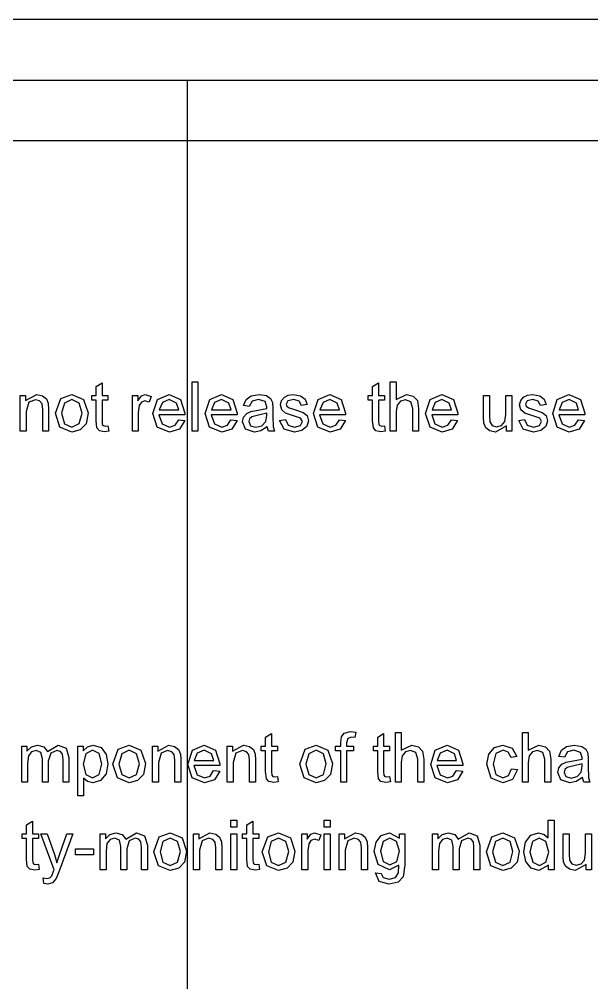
# Model space of a CAD drawing. Extents: x 22 to 299, y 7 to 289.
# Drawn here: x 105.16 to 128.48, y 239.73 to 279 of the extents above; entities that cross this region are included whole.
import ezdxf

# ---------------------------------------------------------------- set-up
doc = ezdxf.new("R2010")
doc.units = 0

msp = doc.modelspace()

# ---------------------------------------------------------------- linework, layer by layer
at = {"layer": '1'}
for p, q in [((201.999757, 276.499204), (21.999879, 276.499204)), ((22, 274.061), (201.999878, 274.061))]:
    msp.add_line(p, q, dxfattribs=at)
at = {"layer": 'Layer 1'}
for p, q in [((22, 279), (201.999878, 279)), ((112, 276.5), (112, 15.430556)), ((108.295015, 264.034899), (108.534283, 264.183726)), ((108.295015, 263.672475), (108.295015, 264.034899)), ((108.534283, 264.183726), (108.534283, 263.672475)), ((112.201343, 262.209), (112.201343, 264.229202)), ((112.201343, 264.229202), (112.441947, 264.229202)), ((112.441947, 264.229202), (112.441947, 262.209)), ((119.554567, 264.034899), (119.793834, 264.183726)), ((119.554567, 263.672475), (119.554567, 264.034899)), ((119.793834, 264.183726), (119.793834, 263.672475)), ((120.271505, 262.209), (120.271505, 264.229202)), ((120.271505, 264.229202), (120.512109, 264.229202)), ((120.512109, 264.229202), (120.512109, 263.504354)), ((105.20677, 262.209), (105.20677, 263.672475)), ((105.20677, 263.672475), (105.423315, 263.672475)), ((105.423315, 263.464391), (105.875117, 263.705548)), ((105.423315, 263.672475), (105.423315, 263.464391)), ((105.824317, 263.490574), (105.558312, 263.389977)), ((105.991402, 263.445099), (105.824317, 263.490574)), ((105.875117, 263.705548), (106.110376, 263.657316)), ((106.110376, 263.657316), (106.272114, 263.533293)), ((106.272114, 263.533293), (106.34697, 263.350014)), ((106.639288, 262.940737), (106.858507, 263.542939)), ((106.858507, 263.542939), (107.304964, 263.705548)), ((107.304964, 263.50022), (107.005545, 263.361039)), ((107.304964, 263.705548), (107.783499, 263.50711)), ((107.601709, 263.359661), (107.304964, 263.50022)), ((107.783499, 263.50711), (107.9693, 262.961408)), ((108.11857, 263.47955), (108.11857, 263.672475)), ((108.11857, 263.672475), (108.295015, 263.672475)), ((108.295015, 263.47955), (108.11857, 263.47955)), ((108.295015, 262.637569), (108.295015, 263.47955)), ((108.534283, 263.672475), (108.776224, 263.672475)), ((108.776224, 263.47955), (108.534283, 263.47955)), ((108.534283, 263.47955), (108.534283, 262.623789)), ((108.776224, 263.672475), (108.776224, 263.47955)), ((109.770328, 262.209), (109.770328, 263.672475)), ((109.770328, 263.672475), (109.986874, 263.672475)), ((109.986874, 263.672475), (109.986874, 263.450611)), ((109.986874, 263.450611), (110.139256, 263.655938)), ((110.139256, 263.655938), (110.294315, 263.705548)), ((110.294315, 263.705548), (110.541601, 263.625622)), ((110.541601, 263.625622), (110.458727, 263.39549)), ((110.60441, 262.928335), (110.788873, 263.501598)), ((110.788873, 263.501598), (111.267408, 263.705548)), ((111.270082, 263.501598), (110.990715, 263.387221)), ((111.267408, 263.705548), (111.73258, 263.505733)), ((111.568165, 263.358283), (111.270082, 263.501598)), ((111.73258, 263.505733), (111.913032, 262.943494)), ((112.734216, 262.928335), (112.91868, 263.501598)), ((112.91868, 263.501598), (113.397218, 263.705548)), ((113.399889, 263.501598), (113.120521, 263.387221)), ((113.397218, 263.705548), (113.862386, 263.505733)), ((113.697971, 263.358283), (113.399889, 263.501598)), ((113.862386, 263.505733), (114.042839, 262.943494)), ((114.296475, 263.25493), (114.402072, 263.505732)), ((114.402072, 263.505732), (114.614606, 263.653182)), ((114.614606, 263.653182), (114.936751, 263.705548)), ((114.901996, 263.50022), (114.650698, 263.438209)), ((115.176019, 263.41616), (114.901996, 263.50022)), ((114.936751, 263.705548), (115.23216, 263.66145)), ((115.23216, 263.66145), (115.399245, 263.549829)), ((115.399245, 263.549829), (115.474101, 263.381709)), ((115.845219, 263.464391), (115.964186, 263.603573)), ((115.964186, 263.603573), (116.116568, 263.675231)), ((116.342469, 263.501598), (116.105875, 263.445099)), ((116.116568, 263.675231), (116.325094, 263.705548)), ((116.325094, 263.705548), (116.617829, 263.655938)), ((116.559014, 263.438208), (116.342469, 263.501598)), ((116.617829, 263.655938), (116.804966, 263.520891)), ((116.804966, 263.520891), (116.887841, 263.294893)), ((117.147164, 262.928335), (117.331627, 263.501599)), ((117.331627, 263.501599), (117.810162, 263.705548)), ((117.812836, 263.501598), (117.533465, 263.387221)), ((117.810162, 263.705548), (118.27533, 263.505733)), ((118.110919, 263.358283), (117.812836, 263.501598)), ((118.27533, 263.505733), (118.455786, 262.943494)), ((119.378122, 263.47955), (119.378122, 263.672475)), ((119.378122, 263.672475), (119.554567, 263.672475)), ((119.554567, 263.47955), (119.378122, 263.47955)), ((119.554567, 262.63757), (119.554567, 263.47955)), ((119.793834, 263.672475), (120.035776, 263.672475)), ((120.035776, 263.47955), (119.793834, 263.47955)), ((119.793834, 263.47955), (119.793834, 262.623789)), ((120.035776, 263.672475), (120.035776, 263.47955)), ((120.512109, 263.504354), (120.937177, 263.705548)), ((120.887722, 263.491952), (120.68588, 263.434075)), ((121.108274, 263.406514), (120.887722, 263.491952)), ((120.937177, 263.705548), (121.211201, 263.64078)), ((121.211201, 263.64078), (121.376949, 263.464391)), ((121.713386, 262.928335), (121.897849, 263.501598)), ((121.897849, 263.501598), (122.376388, 263.705548)), ((122.379058, 263.501598), (122.099691, 263.387221)), ((122.376388, 263.705548), (122.841556, 263.505733)), ((122.677141, 263.358283), (122.379058, 263.501598)), ((122.841556, 263.505733), (123.022008, 262.943494)), ((124.071347, 262.765727), (124.071347, 263.672475)), ((124.071347, 263.672475), (124.311952, 263.672475)), ((124.311952, 263.672475), (124.311952, 262.860811)), ((124.981642, 262.888372), (124.981642, 263.672475)), ((124.981642, 263.672475), (125.222247, 263.672475)), ((125.222247, 263.672475), (125.222247, 262.209)), ((125.585406, 263.464391), (125.704373, 263.603573)), ((125.704373, 263.603573), (125.856755, 263.675231)), ((126.082656, 263.501598), (125.846062, 263.445099)), ((125.856755, 263.675231), (126.065278, 263.705548)), ((126.065278, 263.705548), (126.358016, 263.655938)), ((126.299201, 263.438208), (126.082656, 263.501598)), ((126.358016, 263.655938), (126.545154, 263.520891)), ((126.545154, 263.520891), (126.628028, 263.294893)), ((126.887347, 262.928335), (127.071811, 263.501599)), ((127.071811, 263.501599), (127.550349, 263.705548)), ((127.553023, 263.501598), (127.273652, 263.387221)), ((127.550349, 263.705548), (128.015517, 263.505733)), ((127.851106, 263.358283), (127.553023, 263.501598)), ((128.015517, 263.505733), (128.19597, 262.943494)), ((105.558312, 263.389977), (105.447367, 263.008261)), ((106.091655, 263.32521), (105.991402, 263.445099)), ((106.119736, 263.099212), (106.091655, 263.32521)), ((106.119736, 262.209), (106.119736, 263.099212)), ((106.34697, 263.350014), (106.36034, 263.108858)), ((106.36034, 263.108858), (106.36034, 262.209)), ((107.005545, 263.361039), (106.886578, 262.940737)), ((107.72201, 262.949006), (107.601709, 263.359661)), ((110.051037, 263.264576), (110.010933, 262.975188)), ((110.140593, 263.399624), (110.051037, 263.264576)), ((110.282282, 263.449233), (110.140593, 263.399624)), ((110.458727, 263.39549), (110.282282, 263.449233)), ((110.990715, 263.387221), (110.8664, 263.081297)), ((110.8664, 263.081297), (111.659061, 263.081297)), ((110.8664, 263.081297), (110.8664, 263.081297)), ((111.659061, 263.081297), (111.568165, 263.358283)), ((113.120521, 263.387221), (112.99621, 263.081297)), ((112.99621, 263.081297), (113.788868, 263.081297)), ((112.99621, 263.081297), (112.99621, 263.081297)), ((113.788868, 263.081297), (113.697971, 263.358283)), ((114.531731, 263.221857), (114.296475, 263.25493)), ((114.650698, 263.438209), (114.531731, 263.221857)), ((114.813699, 263.052358), (115.242778, 263.137797)), ((115.244189, 263.202564), (115.176019, 263.41616)), ((115.242778, 263.137797), (115.244189, 263.202564)), ((115.474101, 263.381709), (115.486131, 263.152955)), ((115.486131, 263.152955), (115.486131, 262.822226)), ((115.802445, 263.283869), (115.845219, 263.464391)), ((115.854578, 263.086809), (115.802445, 263.283869)), ((116.009634, 262.947628), (115.854578, 263.086809)), ((116.105875, 263.445099), (116.035031, 263.312807)), ((116.035031, 263.312807), (116.064452, 263.225991)), ((116.064452, 263.225991), (116.156686, 263.159845)), ((116.156686, 263.159845), (116.36922, 263.096455)), ((116.36922, 263.096455), (116.72478, 262.9807)), ((116.652584, 263.26182), (116.559014, 263.438208)), ((116.887841, 263.294893), (116.652584, 263.26182)), ((117.533465, 263.387221), (117.409153, 263.081297)), ((117.409153, 263.081297), (118.201815, 263.081297)), ((117.409153, 263.081297), (117.409153, 263.081297)), ((118.201815, 263.081297), (118.110919, 263.358283)), ((120.55221, 263.279734), (120.512109, 263.009639)), ((120.68588, 263.434075), (120.55221, 263.279734)), ((121.187141, 263.136419), (121.108274, 263.406514)), ((121.187141, 262.209), (121.187141, 263.136419)), ((121.376949, 263.464391), (121.427746, 263.136419)), ((121.427746, 263.136419), (121.427746, 262.209)), ((122.099691, 263.387221), (121.975379, 263.081297)), ((121.975379, 263.081297), (122.768037, 263.081297)), ((121.975379, 263.081297), (121.975379, 263.081297)), ((122.768037, 263.081297), (122.677141, 263.358283)), ((125.542632, 263.283869), (125.585406, 263.464391)), ((125.594762, 263.086809), (125.542632, 263.283869)), ((125.749821, 262.947628), (125.594762, 263.086809)), ((125.846062, 263.445099), (125.775218, 263.312807)), ((125.775218, 263.312807), (125.804639, 263.225991)), ((125.804639, 263.225991), (125.896869, 263.159845)), ((125.896869, 263.159845), (126.109403, 263.096455)), ((126.109403, 263.096455), (126.464964, 262.9807)), ((126.392768, 263.26182), (126.299201, 263.438208)), ((126.628028, 263.294893), (126.392768, 263.26182)), ((127.273652, 263.387221), (127.149341, 263.081297)), ((127.149341, 263.081297), (127.941999, 263.081297)), ((127.149341, 263.081297), (127.149341, 263.081297)), ((127.941999, 263.081297), (127.851106, 263.358283)), ((105.447367, 263.008261), (105.447367, 262.209)), ((106.822418, 262.372986), (106.639288, 262.940737)), ((106.639288, 262.940737), (106.639288, 262.940737)), ((106.886578, 262.940737), (107.005545, 262.519058)), ((106.886578, 262.940737), (106.886578, 262.940737)), ((107.603046, 262.520436), (107.72201, 262.949006)), ((107.9693, 262.961408), (107.886425, 262.516302)), ((110.010933, 262.975188), (110.010933, 262.209)), ((110.786199, 262.372987), (110.60441, 262.928335)), ((111.911621, 262.877348), (110.852959, 262.877348)), ((110.852959, 262.877348), (110.985292, 262.508034)), ((111.913032, 262.943494), (111.911621, 262.877348)), ((112.916006, 262.372987), (112.734216, 262.928335)), ((114.041428, 262.877348), (112.982769, 262.877348)), ((112.982769, 262.877348), (113.115099, 262.508034)), ((114.042839, 262.943494), (114.041428, 262.877348)), ((114.254964, 262.59485), (114.301745, 262.790531)), ((114.301745, 262.790531), (114.426061, 262.933847)), ((114.426061, 262.933847), (114.599828, 263.015151)), ((114.545038, 262.718874), (114.51163, 262.60174)), ((114.639946, 262.800178), (114.545038, 262.718874)), ((114.599828, 263.015151), (114.813699, 263.052358)), ((114.849806, 262.849787), (114.639946, 262.800178)), ((115.242792, 262.943494), (114.849806, 262.849787)), ((115.204036, 262.604497), (115.242799, 262.852543)), ((115.242799, 262.852543), (115.242792, 262.943494)), ((115.486131, 262.822226), (115.500842, 262.38401)), ((115.762345, 262.645838), (116.000275, 262.684423)), ((116.000275, 262.684423), (116.111223, 262.458425)), ((116.377224, 262.829116), (116.009634, 262.947628)), ((116.623177, 262.745056), (116.377224, 262.829116)), ((116.694022, 262.612765), (116.623177, 262.745056)), ((116.72478, 262.9807), (116.883847, 262.851165)), ((116.883847, 262.851165), (116.941325, 262.638947)), ((117.328953, 262.372987), (117.147164, 262.928335)), ((118.454375, 262.877348), (117.395713, 262.877348)), ((117.395713, 262.877348), (117.528046, 262.508034)), ((118.455786, 262.943494), (118.454375, 262.877348)), ((120.512109, 263.009639), (120.512109, 262.209)), ((121.895175, 262.372987), (121.713386, 262.928335)), ((123.020597, 262.877348), (121.961938, 262.877348)), ((121.961938, 262.877348), (122.094268, 262.508034)), ((123.022008, 262.943494), (123.020597, 262.877348)), ((124.086058, 262.534217), (124.071347, 262.765727)), ((124.311952, 262.860811), (124.326662, 262.598984)), ((124.941542, 262.60174), (124.981642, 262.888372)), ((125.502532, 262.645838), (125.740462, 262.684423)), ((125.740462, 262.684423), (125.851407, 262.458425)), ((126.117411, 262.829116), (125.749821, 262.947628)), ((126.363364, 262.745056), (126.117411, 262.829116)), ((126.434209, 262.612765), (126.363364, 262.745056)), ((126.464964, 262.9807), (126.624031, 262.851165)), ((126.624031, 262.851165), (126.681509, 262.638947)), ((127.069137, 262.372987), (126.887347, 262.928335)), ((128.194559, 262.877348), (127.135896, 262.877348)), ((127.135896, 262.877348), (127.26823, 262.508034)), ((128.19597, 262.943494), (128.194559, 262.877348)), ((107.304964, 262.175927), (106.822418, 262.372986)), ((107.005545, 262.519058), (107.304964, 262.379877)), ((107.304964, 262.379877), (107.603046, 262.520436)), ((107.886425, 262.516302), (107.647158, 262.2655)), ((108.324437, 262.344048), (108.295015, 262.637569)), ((108.426026, 262.232427), (108.324437, 262.344048)), ((108.534283, 262.623789), (108.546312, 262.487363)), ((108.546312, 262.487363), (108.587753, 262.439132)), ((108.587753, 262.439132), (108.670627, 262.421218)), ((108.670627, 262.421218), (108.776224, 262.430864)), ((108.776224, 262.430864), (108.776245, 262.430864)), ((108.776245, 262.430864), (108.810994, 262.211756)), ((111.280775, 262.175927), (110.786199, 262.372987)), ((110.985292, 262.508034), (111.282038, 262.379877)), ((111.687132, 262.299951), (111.280775, 262.175927)), ((111.282038, 262.379877), (111.507942, 262.451535)), ((111.507942, 262.451535), (111.656313, 262.680289)), ((111.656313, 262.680289), (111.656387, 262.680289)), ((111.656387, 262.680289), (111.905014, 262.648594)), ((111.905014, 262.648594), (111.687132, 262.299951)), ((113.410585, 262.175927), (112.916006, 262.372987)), ((113.115099, 262.508034), (113.411848, 262.379877)), ((113.816938, 262.299951), (113.410585, 262.175927)), ((113.411848, 262.379877), (113.637749, 262.451535)), ((113.637749, 262.451535), (113.78612, 262.680289)), ((113.78612, 262.680289), (113.786194, 262.680289)), ((113.786194, 262.680289), (114.03482, 262.648594)), ((114.03482, 262.648594), (113.816938, 262.299951)), ((114.380612, 262.29306), (114.254964, 262.59485)), ((114.740184, 262.175927), (114.380612, 262.29306)), ((114.51163, 262.60174), (114.583812, 262.436376)), ((114.583812, 262.436376), (114.797683, 262.37023)), ((114.797683, 262.37023), (115.044969, 262.432242)), ((115.26283, 262.389523), (115.004848, 262.224158)), ((115.044969, 262.432242), (115.204036, 262.604497)), ((115.262911, 262.389523), (115.26283, 262.389523)), ((115.311033, 262.209), (115.262911, 262.389523)), ((115.500842, 262.38401), (115.562331, 262.209)), ((115.762359, 262.645837), (115.762345, 262.645838)), ((115.946822, 262.294438), (115.762359, 262.645837)), ((116.36922, 262.175927), (115.946822, 262.294438)), ((116.111223, 262.458425), (116.367869, 262.379877)), ((116.367869, 262.379877), (116.613818, 262.448778)), ((116.613818, 262.448778), (116.694022, 262.612765)), ((116.870477, 262.404681), (116.668639, 262.235182)), ((116.941325, 262.638947), (116.870477, 262.404681)), ((117.823529, 262.175927), (117.328953, 262.372987)), ((117.528046, 262.508034), (117.824792, 262.379877)), ((118.229886, 262.299951), (117.823529, 262.175927)), ((117.824792, 262.379877), (118.050693, 262.451535)), ((118.050693, 262.451535), (118.199067, 262.680289)), ((118.199067, 262.680289), (118.199141, 262.680289)), ((118.199141, 262.680289), (118.447764, 262.648594)), ((118.447764, 262.648594), (118.229886, 262.299951)), ((119.583988, 262.344048), (119.554567, 262.63757)), ((119.685578, 262.232427), (119.583988, 262.344048)), ((119.793834, 262.623789), (119.805864, 262.487363)), ((119.805864, 262.487363), (119.847305, 262.439132)), ((119.847305, 262.439132), (119.930179, 262.421218)), ((119.930179, 262.421218), (120.035776, 262.430864)), ((120.035776, 262.430864), (120.035797, 262.430864)), ((120.035797, 262.430864), (120.070546, 262.211756)), ((122.389754, 262.175927), (121.895175, 262.372987)), ((122.094268, 262.508034), (122.391017, 262.379877)), ((122.796108, 262.299951), (122.389754, 262.175927)), ((122.391017, 262.379877), (122.616918, 262.451535)), ((122.616918, 262.451535), (122.765289, 262.680289)), ((122.765289, 262.680289), (122.765363, 262.680289)), ((122.765363, 262.680289), (123.01399, 262.648594)), ((123.01399, 262.648594), (122.796108, 262.299951)), ((124.159577, 262.34956), (124.086058, 262.534217)), ((124.321314, 262.225536), (124.159577, 262.34956)), ((124.326662, 262.598984), (124.422904, 262.444644)), ((124.422904, 262.444644), (124.604697, 262.389523)), ((125.007039, 262.423974), (124.556574, 262.175927)), ((124.604697, 262.389523), (124.807871, 262.446022)), ((124.807871, 262.446022), (124.941542, 262.60174)), ((125.007039, 262.209), (125.007039, 262.423974)), ((125.502546, 262.645837), (125.502532, 262.645838)), ((125.687009, 262.294438), (125.502546, 262.645837)), ((126.109403, 262.175927), (125.687009, 262.294438)), ((125.851407, 262.458425), (126.108052, 262.379877)), ((126.108052, 262.379877), (126.354005, 262.448778)), ((126.354005, 262.448778), (126.434209, 262.612765)), ((126.610664, 262.404681), (126.408823, 262.235182)), ((126.681509, 262.638947), (126.610664, 262.404681)), ((127.563716, 262.175927), (127.069137, 262.372987)), ((127.26823, 262.508034), (127.564975, 262.379877)), ((127.970069, 262.299951), (127.563716, 262.175927)), ((127.564975, 262.379877), (127.790876, 262.451535)), ((127.790876, 262.451535), (127.939247, 262.680289)), ((127.939247, 262.680289), (127.939325, 262.680289)), ((127.939325, 262.680289), (128.187951, 262.648594)), ((128.187951, 262.648594), (127.970069, 262.299951)), ((105.447367, 262.209), (105.20677, 262.209)), ((106.36034, 262.209), (106.119736, 262.209)), ((107.647158, 262.2655), (107.304964, 262.175927)), ((108.629204, 262.189707), (108.426026, 262.232427)), ((108.810994, 262.211756), (108.629204, 262.189707)), ((110.010933, 262.209), (109.770328, 262.209)), ((112.441947, 262.209), (112.201343, 262.209)), ((115.004848, 262.224158), (114.740184, 262.175927)), ((115.562331, 262.209), (115.311033, 262.209)), ((116.668639, 262.235182), (116.36922, 262.175927)), ((119.888756, 262.189708), (119.685578, 262.232427)), ((120.070546, 262.211756), (119.888756, 262.189708)), ((120.512109, 262.209), (120.271505, 262.209)), ((121.427746, 262.209), (121.187141, 262.209)), ((124.556574, 262.175927), (124.321314, 262.225536)), ((125.222247, 262.209), (125.007039, 262.209)), ((126.408823, 262.235182), (126.109403, 262.175927)), ((115.197196, 249.740899), (115.436463, 249.889726)), ((115.197196, 249.378475), (115.197196, 249.740899)), ((115.436463, 249.889726), (115.436463, 249.378475)), ((118.254739, 249.534193), (118.280139, 249.753301)), ((118.280139, 249.753301), (118.401776, 249.909019)), ((118.401776, 249.909019), (118.647729, 249.969653)), ((118.694514, 249.742277), (118.539458, 249.694045)), ((118.647729, 249.969653), (118.872293, 249.944848)), ((118.836203, 249.728496), (118.694514, 249.742277)), ((118.872293, 249.944848), (118.836203, 249.728496)), ((119.763435, 249.740899), (120.002703, 249.889726)), ((119.763435, 249.378475), (119.763435, 249.740899)), ((120.002703, 249.889726), (120.002703, 249.378475)), ((120.480384, 247.915), (120.480384, 249.935202)), ((120.480384, 249.935202), (120.720989, 249.935202)), ((120.720989, 249.935202), (120.720989, 249.210354)), ((125.654346, 247.915), (125.654346, 249.935202)), ((125.654346, 249.935202), (125.89495, 249.935202)), ((125.89495, 249.935202), (125.89495, 249.210354)), ((105.262343, 247.915), (105.262343, 249.378475)), ((105.262343, 249.378475), (105.477551, 249.378475)), ((105.477551, 249.378475), (105.477551, 249.173147)), ((105.477551, 249.173147), (105.655333, 249.345402)), ((105.655333, 249.345402), (105.907967, 249.411548)), ((105.907967, 249.411548), (106.165949, 249.344024)), ((106.165949, 249.344024), (106.308976, 249.155233)), ((106.308976, 249.155233), (106.747411, 249.411548)), ((106.747411, 249.411548), (107.072226, 249.290281)), ((107.542722, 247.354139), (107.542722, 249.378475)), ((107.542722, 249.378475), (107.761941, 249.378475)), ((107.761941, 249.378475), (107.761941, 249.188306)), ((107.761941, 249.188306), (107.937049, 249.355048)), ((107.937049, 249.355048), (108.173642, 249.411548)), ((108.173642, 249.411548), (108.49445, 249.315085)), ((109.194459, 249.248939), (109.640916, 249.411548)), ((109.640916, 249.411548), (110.119451, 249.21311)), ((110.586877, 247.915), (110.586877, 249.378475)), ((110.586877, 249.378475), (110.803422, 249.378475)), ((110.803422, 249.170391), (111.255227, 249.411548)), ((110.803422, 249.378475), (110.803422, 249.170391)), ((111.255227, 249.411548), (111.490483, 249.363316)), ((111.490483, 249.363316), (111.652224, 249.239293)), ((112.213217, 249.207598), (112.691756, 249.411548)), ((112.691756, 249.411548), (113.156924, 249.211733)), ((113.631032, 247.915), (113.631032, 249.378475)), ((113.631032, 249.378475), (113.847577, 249.378475)), ((113.847577, 249.170391), (114.299382, 249.411548)), ((113.847577, 249.378475), (113.847577, 249.170391)), ((114.299382, 249.411548), (114.534638, 249.363316)), ((114.534638, 249.363316), (114.696379, 249.239293)), ((115.020751, 249.18555), (115.020751, 249.378475)), ((115.020751, 249.378475), (115.197196, 249.378475)), ((115.436463, 249.378475), (115.678405, 249.378475)), ((115.678405, 249.378475), (115.678405, 249.18555)), ((116.804846, 249.248939), (117.251303, 249.411548)), ((117.251303, 249.411548), (117.729838, 249.21311)), ((118.042205, 249.18555), (118.042205, 249.378475)), ((118.042205, 249.378475), (118.254739, 249.378475)), ((118.254739, 249.378475), (118.254739, 249.534193)), ((118.539458, 249.694045), (118.49401, 249.513523)), ((118.49401, 249.513523), (118.49401, 249.378475)), ((118.49401, 249.378475), (118.770707, 249.378475)), ((118.770707, 249.378475), (118.770707, 249.18555)), ((119.586994, 249.18555), (119.586994, 249.378475)), ((119.586994, 249.378475), (119.763435, 249.378475)), ((120.002703, 249.378475), (120.244648, 249.378475)), ((120.244648, 249.378475), (120.244648, 249.18555)), ((120.720989, 249.210354), (121.146057, 249.411548)), ((121.146057, 249.411548), (121.42008, 249.34678)), ((121.42008, 249.34678), (121.585832, 249.170391)), ((122.106718, 249.207598), (122.585256, 249.411548)), ((122.585256, 249.411548), (123.050425, 249.211733)), ((124.519501, 249.321975), (124.859024, 249.411548)), ((124.859024, 249.411548), (125.237307, 249.29028)), ((125.89495, 249.210354), (126.320022, 249.411548)), ((126.320022, 249.411548), (126.594041, 249.34678)), ((126.594041, 249.34678), (126.759794, 249.170391)), ((127.242001, 249.211732), (127.454535, 249.359182)), ((127.454535, 249.359182), (127.77668, 249.411548)), ((127.77668, 249.411548), (128.072089, 249.36745)), ((128.072089, 249.36745), (128.239175, 249.255829)), ((105.541714, 248.980222), (105.502947, 248.674298)), ((105.666026, 249.141453), (105.541714, 248.980222)), ((105.8545, 249.196574), (105.666026, 249.141453)), ((106.046982, 249.113892), (105.8545, 249.196574)), ((106.105797, 248.865845), (106.046982, 249.113892)), ((106.445317, 249.093221), (106.346402, 248.765249)), ((106.693944, 249.196574), (106.445317, 249.093221)), ((106.838307, 249.156611), (106.693944, 249.196574)), ((106.922518, 249.050502), (106.838307, 249.156611)), ((106.946578, 248.836906), (106.922518, 249.050502)), ((107.072226, 249.290281), (107.185845, 248.919589)), ((107.878234, 249.068417), (107.760604, 248.638469)), ((108.15092, 249.217245), (107.878234, 249.068417)), ((108.416921, 249.078063), (108.15092, 249.217245)), ((108.529203, 248.65914), (108.416921, 249.078063)), ((108.49445, 249.315085), (108.70431, 249.042234)), ((108.70431, 249.042234), (108.775155, 248.657762)), ((108.975243, 248.646737), (109.194459, 249.248939)), ((109.341496, 249.067038), (109.222529, 248.646737)), ((109.640916, 249.20622), (109.341496, 249.067038)), ((109.937661, 249.06566), (109.640916, 249.20622)), ((110.057965, 248.655006), (109.937661, 249.06566)), ((110.119451, 249.21311), (110.305251, 248.667408)), ((110.938422, 249.095977), (110.827478, 248.714261)), ((111.204423, 249.196574), (110.938422, 249.095977)), ((111.371509, 249.151099), (111.204423, 249.196574)), ((111.471761, 249.03121), (111.371509, 249.151099)), ((111.499842, 248.805212), (111.471761, 249.03121)), ((111.652224, 249.239293), (111.727077, 249.056014)), ((111.727077, 249.056014), (111.740447, 248.814858)), ((112.028754, 248.634335), (112.213217, 249.207598)), ((112.415059, 249.093221), (112.290747, 248.787297)), ((112.694426, 249.207598), (112.415059, 249.093221)), ((112.992509, 249.064283), (112.694426, 249.207598)), ((113.083405, 248.787297), (112.992509, 249.064283)), ((113.156924, 249.211733), (113.337377, 248.649494)), ((113.982578, 249.095977), (113.871633, 248.714261)), ((114.248578, 249.196574), (113.982578, 249.095977)), ((114.415664, 249.151099), (114.248578, 249.196574)), ((114.515916, 249.03121), (114.415664, 249.151099)), ((114.543997, 248.805212), (114.515916, 249.03121)), ((114.696379, 249.239293), (114.771232, 249.056014)), ((114.771232, 249.056014), (114.784602, 248.814858)), ((115.197196, 249.18555), (115.020751, 249.18555)), ((115.197196, 248.343569), (115.197196, 249.18555)), ((115.678405, 249.18555), (115.436463, 249.18555)), ((115.436463, 249.18555), (115.436463, 248.329789)), ((116.585631, 248.646737), (116.804846, 249.248939)), ((116.951884, 249.067039), (116.832917, 248.646737)), ((117.251303, 249.20622), (116.951884, 249.067039)), ((117.548049, 249.065661), (117.251303, 249.20622)), ((117.668353, 248.655006), (117.548049, 249.065661)), ((117.729838, 249.21311), (117.915639, 248.667408)), ((118.254739, 249.18555), (118.042205, 249.18555)), ((118.254739, 247.915), (118.254739, 249.18555)), ((118.770707, 249.18555), (118.49401, 249.18555)), ((118.49401, 249.18555), (118.49401, 247.915)), ((119.763435, 249.18555), (119.586994, 249.18555)), ((119.763435, 248.343569), (119.763435, 249.18555)), ((120.244648, 249.18555), (120.002703, 249.18555)), ((120.002703, 249.18555), (120.002703, 248.329789)), ((120.761089, 248.985734), (120.720989, 248.715639)), ((120.89476, 249.140075), (120.761089, 248.985734)), ((121.096601, 249.197952), (120.89476, 249.140075)), ((121.317154, 249.112514), (121.096601, 249.197952)), ((121.39602, 248.842419), (121.317154, 249.112514)), ((121.585832, 249.170391), (121.636625, 248.842419)), ((121.922254, 248.634335), (122.106718, 249.207598)), ((122.308559, 249.093221), (122.184248, 248.787297)), ((122.58793, 249.207598), (122.308559, 249.093221)), ((122.886013, 249.064283), (122.58793, 249.207598)), ((122.976906, 248.787297), (122.886013, 249.064283)), ((123.050425, 249.211733), (123.230877, 248.649494)), ((124.212063, 248.641225), (124.288256, 249.056014)), ((124.288256, 249.056014), (124.519501, 249.321975)), ((124.572971, 249.072551), (124.459352, 248.648115)), ((124.86838, 249.207598), (124.572971, 249.072551)), ((125.072895, 249.133184), (124.86838, 249.207598)), ((125.191859, 248.91132), (125.072895, 249.133184)), ((125.425782, 248.948527), (125.191859, 248.91132)), ((125.237307, 249.29028), (125.425782, 248.948527)), ((125.935054, 248.985734), (125.89495, 248.715639)), ((126.068721, 249.140075), (125.935054, 248.985734)), ((126.270562, 249.197952), (126.068721, 249.140075)), ((126.491119, 249.112514), (126.270562, 249.197952)), ((126.569982, 248.842419), (126.491119, 249.112514)), ((126.759794, 249.170391), (126.810586, 248.842419)), ((127.136404, 248.96093), (127.242001, 249.211732)), ((127.371661, 248.927857), (127.136404, 248.96093)), ((127.490628, 249.144209), (127.371661, 248.927857)), ((127.741925, 249.20622), (127.490628, 249.144209)), ((128.015948, 249.12216), (127.741925, 249.20622)), ((128.084118, 248.908564), (128.015948, 249.12216)), ((128.239175, 249.255829), (128.31403, 249.087709)), ((128.31403, 249.087709), (128.32606, 248.858955)), ((105.502947, 248.674298), (105.502947, 247.915)), ((106.105797, 247.915), (106.105797, 248.865845)), ((106.346402, 248.765249), (106.346402, 247.915)), ((106.946578, 247.915), (106.946578, 248.836906)), ((107.185845, 248.919589), (107.185845, 247.915)), ((107.760604, 248.638469), (107.871549, 248.220924)), ((107.760604, 248.638469), (107.760604, 248.638469)), ((108.414247, 248.225058), (108.529203, 248.65914)), ((108.775155, 248.657762), (108.696292, 248.252619)), ((109.15837, 248.078986), (108.975243, 248.646737)), ((108.975243, 248.646737), (108.975243, 248.646737)), ((109.222529, 248.646737), (109.341496, 248.225058)), ((109.222529, 248.646737), (109.222529, 248.646737)), ((109.938998, 248.226436), (110.057965, 248.655006)), ((110.305251, 248.667408), (110.222377, 248.222302)), ((110.827478, 248.714261), (110.827478, 247.915)), ((111.499842, 247.915), (111.499842, 248.805212)), ((111.740447, 248.814858), (111.740447, 247.915)), ((112.210543, 248.078987), (112.028754, 248.634335)), ((113.335966, 248.583348), (112.277306, 248.583348)), ((112.277306, 248.583348), (112.409637, 248.214034)), ((112.290747, 248.787297), (113.083405, 248.787297)), ((112.290747, 248.787297), (112.290747, 248.787297)), ((113.337377, 248.649494), (113.335966, 248.583348)), ((113.871633, 248.714261), (113.871633, 247.915)), ((114.543997, 247.915), (114.543997, 248.805212)), ((114.784602, 248.814858), (114.784602, 247.915)), ((116.768757, 248.078986), (116.585631, 248.646737)), ((116.585631, 248.646737), (116.585631, 248.646737)), ((116.832917, 248.646737), (116.951884, 248.225058)), ((116.832917, 248.646737), (116.832917, 248.646737)), ((117.549386, 248.226436), (117.668353, 248.655006)), ((117.915639, 248.667408), (117.832765, 248.222302)), ((120.720989, 248.715639), (120.720989, 247.915)), ((121.39602, 247.915), (121.39602, 248.842419)), ((121.636625, 248.842419), (121.636625, 247.915)), ((122.104044, 248.078987), (121.922254, 248.634335)), ((123.229466, 248.583348), (122.170803, 248.583348)), ((122.170803, 248.583348), (122.303134, 248.214034)), ((122.184248, 248.787297), (122.976906, 248.787297)), ((122.184248, 248.787297), (122.184248, 248.787297)), ((123.230877, 248.649494), (123.229466, 248.583348)), ((124.388508, 248.077608), (124.212063, 248.641225)), ((124.459352, 248.648115), (124.56896, 248.219546)), ((125.89495, 248.715639), (125.89495, 247.915)), ((126.569982, 247.915), (126.569982, 248.842419)), ((126.810586, 248.842419), (126.810586, 247.915)), ((127.141675, 248.496531), (127.26599, 248.639847)), ((127.26599, 248.639847), (127.439757, 248.721151)), ((127.439757, 248.721151), (127.653628, 248.758358)), ((127.689735, 248.555787), (127.479875, 248.506178)), ((127.653628, 248.758358), (128.082707, 248.843797)), ((128.082721, 248.649494), (127.689735, 248.555787)), ((128.043965, 248.310497), (128.082729, 248.558543)), ((128.082707, 248.843797), (128.084118, 248.908564)), ((128.082729, 248.558543), (128.082721, 248.649494)), ((128.32606, 248.858955), (128.32606, 248.528226)), ((107.871549, 248.220924), (108.140224, 248.085877)), ((108.140224, 248.085877), (108.414247, 248.225058)), ((108.696292, 248.252619), (108.469051, 247.977012)), ((109.341496, 248.225058), (109.640916, 248.085876)), ((109.640916, 248.085876), (109.938998, 248.226436)), ((110.222377, 248.222302), (109.983109, 247.971499)), ((112.409637, 248.214034), (112.706382, 248.085877)), ((112.706382, 248.085877), (112.932286, 248.157535)), ((112.932286, 248.157535), (113.080657, 248.386289)), ((113.080657, 248.386289), (113.080731, 248.386289)), ((113.080731, 248.386289), (113.329358, 248.354594)), ((113.329358, 248.354594), (113.111476, 248.005951)), ((115.226617, 248.050048), (115.197196, 248.343569)), ((115.436463, 248.329789), (115.448493, 248.193363)), ((115.448493, 248.193363), (115.48993, 248.145132)), ((116.951884, 248.225058), (117.251303, 248.085877)), ((117.251303, 248.085877), (117.549386, 248.226436)), ((117.832765, 248.222302), (117.593497, 247.9715)), ((119.792857, 248.050048), (119.763435, 248.343569)), ((120.002703, 248.329789), (120.014733, 248.193363)), ((120.014733, 248.193363), (120.05617, 248.145132)), ((122.303134, 248.214034), (122.599883, 248.085877)), ((122.599883, 248.085877), (122.825783, 248.157535)), ((122.825783, 248.157535), (122.974154, 248.386289)), ((122.974154, 248.386289), (122.974232, 248.386289)), ((122.974232, 248.386289), (123.222858, 248.354594)), ((123.222858, 248.354594), (123.004976, 248.005951)), ((124.56896, 248.219546), (124.855013, 248.085876)), ((124.855013, 248.085876), (125.091606, 248.175449)), ((125.091606, 248.175449), (125.21191, 248.451056)), ((125.21191, 248.451056), (125.448504, 248.419361)), ((125.21191, 248.451056), (125.21191, 248.451056)), ((125.448504, 248.419361), (125.249337, 248.023865)), ((127.094893, 248.30085), (127.141675, 248.496531)), ((127.220542, 247.99906), (127.094893, 248.30085)), ((127.384967, 248.424874), (127.351559, 248.30774)), ((127.351559, 248.30774), (127.423738, 248.142376)), ((127.479875, 248.506178), (127.384967, 248.424874)), ((127.884898, 248.138242), (128.043965, 248.310497)), ((128.32606, 248.528226), (128.340771, 248.09001)), ((105.502947, 247.915), (105.262343, 247.915)), ((106.346402, 247.915), (106.105797, 247.915)), ((107.185845, 247.915), (106.946578, 247.915)), ((107.939723, 247.934293), (107.78333, 248.066584)), ((107.78333, 248.066584), (107.78333, 247.354139)), ((108.156264, 247.881927), (107.939723, 247.934293)), ((108.469051, 247.977012), (108.156264, 247.881927)), ((109.640916, 247.881927), (109.15837, 248.078986)), ((109.983109, 247.971499), (109.640916, 247.881927)), ((110.827478, 247.915), (110.586877, 247.915)), ((111.740447, 247.915), (111.499842, 247.915)), ((112.705123, 247.881927), (112.210543, 248.078987)), ((113.111476, 248.005951), (112.705123, 247.881927)), ((113.871633, 247.915), (113.631032, 247.915)), ((114.784602, 247.915), (114.543997, 247.915)), ((115.328207, 247.938427), (115.226617, 248.050048)), ((115.531381, 247.895707), (115.328207, 247.938427)), ((115.48993, 248.145132), (115.572805, 248.127218)), ((115.713175, 247.917756), (115.531381, 247.895707)), ((115.572805, 248.127218), (115.678405, 248.136864)), ((115.678405, 248.136864), (115.678426, 248.136864)), ((115.678426, 248.136864), (115.713175, 247.917756)), ((117.251303, 247.881927), (116.768757, 248.078986)), ((117.593497, 247.9715), (117.251303, 247.881927)), ((118.49401, 247.915), (118.254739, 247.915)), ((119.894446, 247.938427), (119.792857, 248.050048)), ((120.097625, 247.895707), (119.894446, 247.938427)), ((120.05617, 248.145132), (120.139044, 248.127218)), ((120.279414, 247.917756), (120.097625, 247.895707)), ((120.139044, 248.127218), (120.244644, 248.136864)), ((120.244644, 248.136864), (120.244666, 248.136864)), ((120.244666, 248.136864), (120.279414, 247.917756)), ((120.720989, 247.915), (120.480384, 247.915)), ((121.636625, 247.915), (121.39602, 247.915)), ((122.598623, 247.881927), (122.104044, 248.078987)), ((123.004976, 248.005951), (122.598623, 247.881927)), ((124.857687, 247.881927), (124.388508, 248.077608)), ((125.249337, 248.023865), (124.857687, 247.881927)), ((125.89495, 247.915), (125.654346, 247.915)), ((126.810586, 247.915), (126.569982, 247.915)), ((127.580113, 247.881927), (127.220542, 247.99906)), ((127.423738, 248.142376), (127.637609, 248.07623)), ((127.844777, 247.930158), (127.580113, 247.881927)), ((127.637609, 248.07623), (127.884898, 248.138242)), ((128.102759, 248.095523), (127.844777, 247.930158)), ((128.10284, 248.095523), (128.102759, 248.095523)), ((128.150959, 247.915), (128.10284, 248.095523)), ((128.40226, 247.915), (128.150959, 247.915)), ((128.340771, 248.09001), (128.40226, 247.915)), ((107.78333, 247.354139), (107.542722, 247.354139)), ((105.459736, 246.166899), (105.699003, 246.315726)), ((105.699003, 246.315726), (105.699003, 245.804475)), ((113.78293, 246.075948), (113.78293, 246.361202)), ((113.78293, 246.361202), (114.023535, 246.361202)), ((114.023535, 246.361202), (114.023535, 246.075948)), ((114.43342, 246.166899), (114.672687, 246.315726)), ((114.672687, 246.315726), (114.672687, 245.804475)), ((117.585394, 246.075948), (117.585394, 246.361202)), ((117.585394, 246.361202), (117.825998, 246.361202)), ((117.825998, 246.361202), (117.825998, 246.075948)), ((126.704379, 245.636354), (126.704379, 246.361202)), ((126.704379, 246.361202), (126.94365, 246.361202)), ((126.94365, 246.361202), (126.94365, 244.341)), ((105.283291, 245.61155), (105.283291, 245.804475)), ((105.283291, 245.804475), (105.459736, 245.804475)), ((105.459736, 245.804475), (105.459736, 246.166899)), ((105.699003, 245.804475), (105.940945, 245.804475)), ((105.940945, 245.804475), (105.940945, 245.61155)), ((106.579016, 244.338244), (106.040329, 245.804475)), ((106.040329, 245.804475), (106.299648, 245.804475)), ((106.299648, 245.804475), (106.595057, 244.956982)), ((106.796898, 244.95147), (107.100329, 245.804475)), ((107.340933, 245.804475), (106.800909, 244.316195)), ((107.100329, 245.804475), (107.340933, 245.804475)), ((108.457067, 244.341), (108.457067, 245.804475)), ((108.457067, 245.804475), (108.672275, 245.804475)), ((108.672275, 245.804475), (108.672275, 245.599147)), ((108.850053, 245.771402), (109.102687, 245.837548)), ((109.102687, 245.837548), (109.36067, 245.770024)), ((109.503696, 245.581233), (109.942134, 245.837548)), ((109.942134, 245.837548), (110.26695, 245.716281)), ((110.867105, 245.674939), (111.313559, 245.837548)), ((111.313559, 245.837548), (111.792097, 245.63911)), ((112.259523, 244.341), (112.259523, 245.804475)), ((112.259523, 245.804475), (112.476068, 245.804475)), ((112.476068, 245.596391), (112.92787, 245.837548)), ((112.476068, 245.804475), (112.476068, 245.596391)), ((112.92787, 245.837548), (113.163126, 245.789316)), ((114.023535, 246.075948), (113.78293, 246.075948)), ((113.78293, 244.341), (113.78293, 245.804475)), ((113.78293, 245.804475), (114.023535, 245.804475)), ((114.023535, 245.804475), (114.023535, 244.341)), ((114.256975, 245.61155), (114.256975, 245.804475)), ((114.256975, 245.804475), (114.43342, 245.804475)), ((114.43342, 245.804475), (114.43342, 246.166899)), ((114.672687, 245.804475), (114.914629, 245.804475)), ((114.914629, 245.804475), (114.914629, 245.61155)), ((115.280031, 245.674939), (115.726485, 245.837548)), ((115.726485, 245.837548), (116.205023, 245.63911)), ((116.669779, 244.341), (116.669779, 245.804475)), ((116.669779, 245.804475), (116.886324, 245.804475)), ((116.886324, 245.804475), (116.886324, 245.582611)), ((117.038709, 245.787938), (117.193765, 245.837548)), ((117.193765, 245.837548), (117.441052, 245.757622)), ((117.825998, 246.075948), (117.585394, 246.075948)), ((117.585394, 244.341), (117.585394, 245.804475)), ((117.585394, 245.804475), (117.825998, 245.804475)), ((117.825998, 245.804475), (117.825998, 244.341)), ((118.191793, 244.341), (118.191793, 245.804475)), ((118.191793, 245.804475), (118.408334, 245.804475)), ((118.408334, 245.596391), (118.860139, 245.837548)), ((118.408334, 245.804475), (118.408334, 245.596391)), ((118.860139, 245.837548), (119.095396, 245.789316)), ((119.907682, 245.741085), (120.236509, 245.837548)), ((120.236509, 245.837548), (120.650885, 245.628086)), ((120.650885, 245.628086), (120.650885, 245.804475)), ((120.650885, 245.804475), (120.872778, 245.804475)), ((120.872778, 245.804475), (120.872778, 244.539437)), ((121.996987, 244.341), (121.996987, 245.804475)), ((121.996987, 245.804475), (122.212195, 245.804475)), ((122.212195, 245.804475), (122.212195, 245.599147)), ((122.389977, 245.771402), (122.642611, 245.837548)), ((122.642611, 245.837548), (122.900593, 245.770024)), ((123.04362, 245.581233), (123.482054, 245.837548)), ((123.482054, 245.837548), (123.80687, 245.716281)), ((124.407025, 245.674939), (124.853482, 245.837548)), ((124.853482, 245.837548), (125.332017, 245.63911)), ((125.995933, 245.742463), (126.31273, 245.837548)), ((126.31273, 245.837548), (126.541305, 245.781048)), ((127.316169, 244.897727), (127.316169, 245.804475)), ((127.316169, 245.804475), (127.556773, 245.804475)), ((127.556773, 245.804475), (127.556773, 244.992811)), ((128.226464, 245.020372), (128.226464, 245.804475)), ((128.226464, 245.804475), (128.467068, 245.804475)), ((128.467068, 245.804475), (128.467068, 244.341)), ((105.459736, 245.61155), (105.283291, 245.61155)), ((105.459736, 244.769569), (105.459736, 245.61155)), ((105.940945, 245.61155), (105.699003, 245.61155)), ((105.699003, 245.61155), (105.699003, 244.755789)), ((108.672275, 245.599147), (108.850053, 245.771402)), ((108.860749, 245.567453), (108.736438, 245.406222)), ((109.049224, 245.622574), (108.860749, 245.567453)), ((109.24171, 245.539892), (109.049224, 245.622574)), ((109.300525, 245.291845), (109.24171, 245.539892)), ((109.36067, 245.770024), (109.503696, 245.581233)), ((109.640044, 245.519221), (109.541129, 245.191249)), ((109.888668, 245.622574), (109.640044, 245.519221)), ((110.033031, 245.582611), (109.888668, 245.622574)), ((110.117242, 245.476502), (110.033031, 245.582611)), ((110.141302, 245.262906), (110.117242, 245.476502)), ((110.26695, 245.716281), (110.380569, 245.345589)), ((110.647886, 245.072737), (110.867105, 245.674939)), ((111.014139, 245.493039), (110.895176, 245.072737)), ((111.313559, 245.63222), (111.014139, 245.493039)), ((111.610307, 245.491661), (111.313559, 245.63222)), ((111.730608, 245.081006), (111.610307, 245.491661)), ((111.792097, 245.63911), (111.977898, 245.093408)), ((112.611065, 245.521977), (112.50012, 245.140261)), ((112.877066, 245.622574), (112.611065, 245.521977)), ((113.044155, 245.577099), (112.877066, 245.622574)), ((113.144408, 245.45721), (113.044155, 245.577099)), ((113.172489, 245.231212), (113.144408, 245.45721)), ((113.163126, 245.789316), (113.324867, 245.665293)), ((113.324867, 245.665293), (113.399723, 245.482014)), ((113.399723, 245.482014), (113.413093, 245.240858)), ((114.43342, 245.61155), (114.256975, 245.61155)), ((114.43342, 244.769569), (114.43342, 245.61155)), ((114.914629, 245.61155), (114.672687, 245.61155)), ((114.672687, 245.61155), (114.672687, 244.755789)), ((115.060812, 245.072737), (115.280031, 245.674939)), ((115.427065, 245.493039), (115.308102, 245.072737)), ((115.726485, 245.63222), (115.427065, 245.493039)), ((116.02323, 245.491661), (115.726485, 245.63222)), ((116.143534, 245.081006), (116.02323, 245.491661)), ((116.205023, 245.63911), (116.390824, 245.093408)), ((116.886324, 245.582611), (117.038709, 245.787938)), ((117.040043, 245.531624), (116.950487, 245.396576)), ((117.181736, 245.581233), (117.040043, 245.531624)), ((117.358177, 245.52749), (117.181736, 245.581233)), ((117.441052, 245.757622), (117.358177, 245.52749)), ((118.543339, 245.521977), (118.432394, 245.140261)), ((118.80934, 245.622574), (118.543339, 245.521977)), ((118.976429, 245.577099), (118.80934, 245.622574)), ((119.076677, 245.45721), (118.976429, 245.577099)), ((119.104758, 245.231212), (119.076677, 245.45721)), ((119.095396, 245.789316), (119.257137, 245.665293)), ((119.257137, 245.665293), (119.331993, 245.482014)), ((119.331993, 245.482014), (119.345363, 245.240858)), ((119.62163, 245.081006), (119.695148, 245.466856)), ((119.695148, 245.466856), (119.907682, 245.741085)), ((119.981201, 245.497173), (119.868919, 245.09892)), ((120.253887, 245.63222), (119.981201, 245.497173)), ((120.531921, 245.495795), (120.253887, 245.63222)), ((120.648211, 245.090652), (120.531921, 245.495795)), ((122.212195, 245.599147), (122.389977, 245.771402)), ((122.400669, 245.567453), (122.276358, 245.406222)), ((122.589144, 245.622574), (122.400669, 245.567453)), ((122.781626, 245.539892), (122.589144, 245.622574)), ((122.840441, 245.291845), (122.781626, 245.539892)), ((122.900593, 245.770024), (123.04362, 245.581233)), ((123.179961, 245.519221), (123.081046, 245.191249)), ((123.428587, 245.622574), (123.179961, 245.519221)), ((123.572951, 245.582611), (123.428587, 245.622574)), ((123.657162, 245.476502), (123.572951, 245.582611)), ((123.681222, 245.262906), (123.657162, 245.476502)), ((123.80687, 245.716281), (123.920489, 245.345589)), ((124.187809, 245.072737), (124.407025, 245.674939)), ((124.554062, 245.493039), (124.435095, 245.072737)), ((124.853482, 245.63222), (124.554062, 245.493039)), ((125.150227, 245.491661), (124.853482, 245.63222)), ((125.270531, 245.081006), (125.150227, 245.491661)), ((125.332017, 245.63911), (125.517817, 245.093408)), ((125.712554, 245.071359), (125.783399, 245.468234)), ((125.783399, 245.468234), (125.995933, 245.742463)), ((126.066777, 245.497173), (125.959844, 245.071359)), ((126.335452, 245.63222), (126.066777, 245.497173)), ((126.612149, 245.491661), (126.335452, 245.63222)), ((126.541305, 245.781048), (126.704379, 245.636354)), ((126.724431, 245.050689), (126.612149, 245.491661)), ((107.451896, 244.947336), (107.451896, 245.196761)), ((107.451896, 245.196761), (108.191087, 245.196761)), ((108.191087, 245.196761), (108.191087, 244.947336)), ((108.736438, 245.406222), (108.697675, 245.100298)), ((108.697675, 245.100298), (108.697675, 244.341)), ((109.300525, 244.341), (109.300525, 245.291845)), ((109.541129, 245.191249), (109.541129, 244.341)), ((110.141302, 244.341), (110.141302, 245.262906)), ((110.380569, 245.345589), (110.380569, 244.341)), ((110.831012, 244.504986), (110.647886, 245.072737)), ((110.647886, 245.072737), (110.647886, 245.072737)), ((110.895176, 245.072737), (111.014139, 244.651058)), ((110.895176, 245.072737), (110.895176, 245.072737)), ((111.611641, 244.652436), (111.730608, 245.081006)), ((111.977898, 245.093408), (111.895023, 244.648302)), ((112.50012, 245.140261), (112.50012, 244.341)), ((113.172489, 244.341), (113.172489, 245.231212)), ((113.413093, 245.240858), (113.413093, 244.341)), ((115.243939, 244.504986), (115.060812, 245.072737)), ((115.060812, 245.072737), (115.060812, 245.072737)), ((115.308102, 245.072737), (115.427065, 244.651058)), ((115.308102, 245.072737), (115.308102, 245.072737)), ((116.024567, 244.652436), (116.143534, 245.081006)), ((116.390824, 245.093408), (116.307949, 244.648302)), ((116.950487, 245.396576), (116.910387, 245.107188)), ((116.910387, 245.107188), (116.910387, 244.341)), ((118.432394, 245.140261), (118.432394, 244.341)), ((119.104758, 244.341), (119.104758, 245.231212)), ((119.345363, 245.240858), (119.345363, 244.341)), ((119.782034, 244.55873), (119.62163, 245.081006)), ((119.868919, 245.09892), (119.979864, 244.678619)), ((119.868919, 245.09892), (119.868919, 245.09892)), ((120.535929, 244.677241), (120.648211, 245.090652)), ((122.276358, 245.406222), (122.237591, 245.100298)), ((122.237591, 245.100298), (122.237591, 244.341)), ((122.840441, 244.341), (122.840441, 245.291845)), ((123.081046, 245.191249), (123.081046, 244.341)), ((123.681222, 244.341), (123.681222, 245.262906)), ((123.920489, 245.345589), (123.920489, 244.341)), ((124.370936, 244.504986), (124.187809, 245.072737)), ((124.187809, 245.072737), (124.187809, 245.072737)), ((124.435095, 245.072737), (124.554062, 244.651058)), ((124.435095, 245.072737), (124.435095, 245.072737)), ((125.151564, 244.652436), (125.270531, 245.081006)), ((125.517817, 245.093408), (125.434943, 244.648302)), ((125.79008, 244.673107), (125.712554, 245.071359)), ((125.959844, 245.071359), (126.074799, 244.651058)), ((125.959844, 245.071359), (125.959844, 245.071359)), ((126.613486, 244.644168), (126.724431, 245.050689)), ((128.186364, 244.73374), (128.226464, 245.020372)), ((105.489157, 244.476048), (105.459736, 244.769569)), ((105.699003, 244.755789), (105.711033, 244.619363)), ((106.595057, 244.956982), (106.697983, 244.617985)), ((106.697983, 244.617985), (106.796898, 244.95147)), ((108.191087, 244.947336), (107.451896, 244.947336)), ((111.014139, 244.651058), (111.313559, 244.511877)), ((111.313559, 244.511877), (111.611641, 244.652436)), ((111.895023, 244.648302), (111.655752, 244.3975)), ((114.462841, 244.476048), (114.43342, 244.769569)), ((114.672687, 244.755789), (114.684717, 244.619363)), ((115.427065, 244.651058), (115.726485, 244.511877)), ((115.726485, 244.511877), (116.024567, 244.652436)), ((116.307949, 244.648302), (116.068678, 244.3975)), ((119.979864, 244.678619), (120.257898, 244.546327)), ((120.257898, 244.546327), (120.535929, 244.677241)), ((124.554062, 244.651058), (124.853482, 244.511877)), ((124.853482, 244.511877), (125.151564, 244.652436)), ((125.434943, 244.648302), (125.195676, 244.3975)), ((126.010636, 244.40439), (125.79008, 244.673107)), ((126.074799, 244.651058), (126.346145, 244.511877)), ((126.346145, 244.511877), (126.613486, 244.644168)), ((127.33088, 244.666217), (127.316169, 244.897727)), ((127.404398, 244.48156), (127.33088, 244.666217)), ((127.556773, 244.992811), (127.571484, 244.730984)), ((127.571484, 244.730984), (127.667725, 244.576644)), ((128.052693, 244.578022), (128.186364, 244.73374)), ((105.590747, 244.364427), (105.489157, 244.476048)), ((105.793921, 244.321707), (105.590747, 244.364427)), ((105.711033, 244.619363), (105.75247, 244.571132)), ((105.75247, 244.571132), (105.835344, 244.553218)), ((105.975714, 244.343756), (105.793921, 244.321707)), ((105.835344, 244.553218), (105.940945, 244.562864)), ((105.940945, 244.562864), (105.940966, 244.562864)), ((105.940966, 244.562864), (105.975714, 244.343756)), ((106.484119, 244.092953), (106.557638, 244.27761)), ((106.557638, 244.27761), (106.579016, 244.338244)), ((106.800909, 244.316195), (106.665901, 243.984089)), ((108.697675, 244.341), (108.457067, 244.341)), ((109.541129, 244.341), (109.300525, 244.341)), ((110.380569, 244.341), (110.141302, 244.341)), ((111.313559, 244.307927), (110.831012, 244.504986)), ((111.655752, 244.3975), (111.313559, 244.307927)), ((112.50012, 244.341), (112.259523, 244.341)), ((113.413093, 244.341), (113.172489, 244.341)), ((114.023535, 244.341), (113.78293, 244.341)), ((114.56443, 244.364427), (114.462841, 244.476048)), ((114.767605, 244.321707), (114.56443, 244.364427)), ((114.684717, 244.619363), (114.726154, 244.571132)), ((114.726154, 244.571132), (114.809032, 244.553218)), ((114.949398, 244.343756), (114.767605, 244.321707)), ((114.809032, 244.553218), (114.914629, 244.562864)), ((114.914629, 244.562864), (114.91465, 244.562864)), ((114.91465, 244.562864), (114.949398, 244.343756)), ((115.726485, 244.307927), (115.243939, 244.504986)), ((116.068678, 244.3975), (115.726485, 244.307927)), ((116.910387, 244.341), (116.669779, 244.341)), ((117.825998, 244.341), (117.585394, 244.341)), ((118.432394, 244.341), (118.191793, 244.341)), ((119.345363, 244.341), (119.104758, 244.341)), ((120.235172, 244.341), (119.782034, 244.55873)), ((120.628177, 244.532547), (120.235172, 244.341)), ((120.610785, 244.214221), (120.628177, 244.532547)), ((120.872778, 244.539437), (120.804607, 244.055746)), ((122.237591, 244.341), (121.996987, 244.341)), ((123.081046, 244.341), (122.840441, 244.341)), ((123.920489, 244.341), (123.681222, 244.341)), ((124.853482, 244.307927), (124.370936, 244.504986)), ((125.195676, 244.3975), (124.853482, 244.307927)), ((126.323423, 244.307927), (126.010636, 244.40439)), ((126.72042, 244.525657), (126.323423, 244.307927)), ((126.72042, 244.341), (126.72042, 244.525657)), ((126.94365, 244.341), (126.72042, 244.341)), ((127.566136, 244.357536), (127.404398, 244.48156)), ((127.801396, 244.307927), (127.566136, 244.357536)), ((127.667725, 244.576644), (127.849515, 244.521523)), ((128.25186, 244.555974), (127.801396, 244.307927)), ((127.849515, 244.521523), (128.052693, 244.578022)), ((128.25186, 244.341), (128.25186, 244.555974)), ((128.467068, 244.341), (128.25186, 244.341)), ((106.165992, 243.777383), (106.139251, 244.010271)), ((106.139251, 244.010271), (106.276933, 243.988223)), ((106.276933, 243.988223), (106.405256, 244.015783)), ((106.405256, 244.015783), (106.484119, 244.092953)), ((106.665901, 243.984089), (106.518868, 243.804944)), ((119.669752, 244.219733), (119.903675, 244.183904)), ((119.820801, 243.865577), (119.669752, 244.219733)), ((119.669752, 244.219733), (119.669752, 244.219733)), ((120.231165, 243.747066), (119.820801, 243.865577)), ((119.903675, 244.183904), (119.985212, 244.021296)), ((119.985212, 244.021296), (120.229828, 243.952394)), ((120.229828, 243.952394), (120.48781, 244.021296)), ((120.48781, 244.021296), (120.610785, 244.214221)), ((120.804607, 244.055746), (120.590736, 243.829748)), ((106.321034, 243.747066), (106.165978, 243.777383)), ((106.165978, 243.777383), (106.165992, 243.777383)), ((106.518868, 243.804944), (106.321034, 243.747066)), ((120.590736, 243.829748), (120.231165, 243.747066))]:
    msp.add_line(p, q, dxfattribs=at)

doc.saveas('drawing.dxf')
